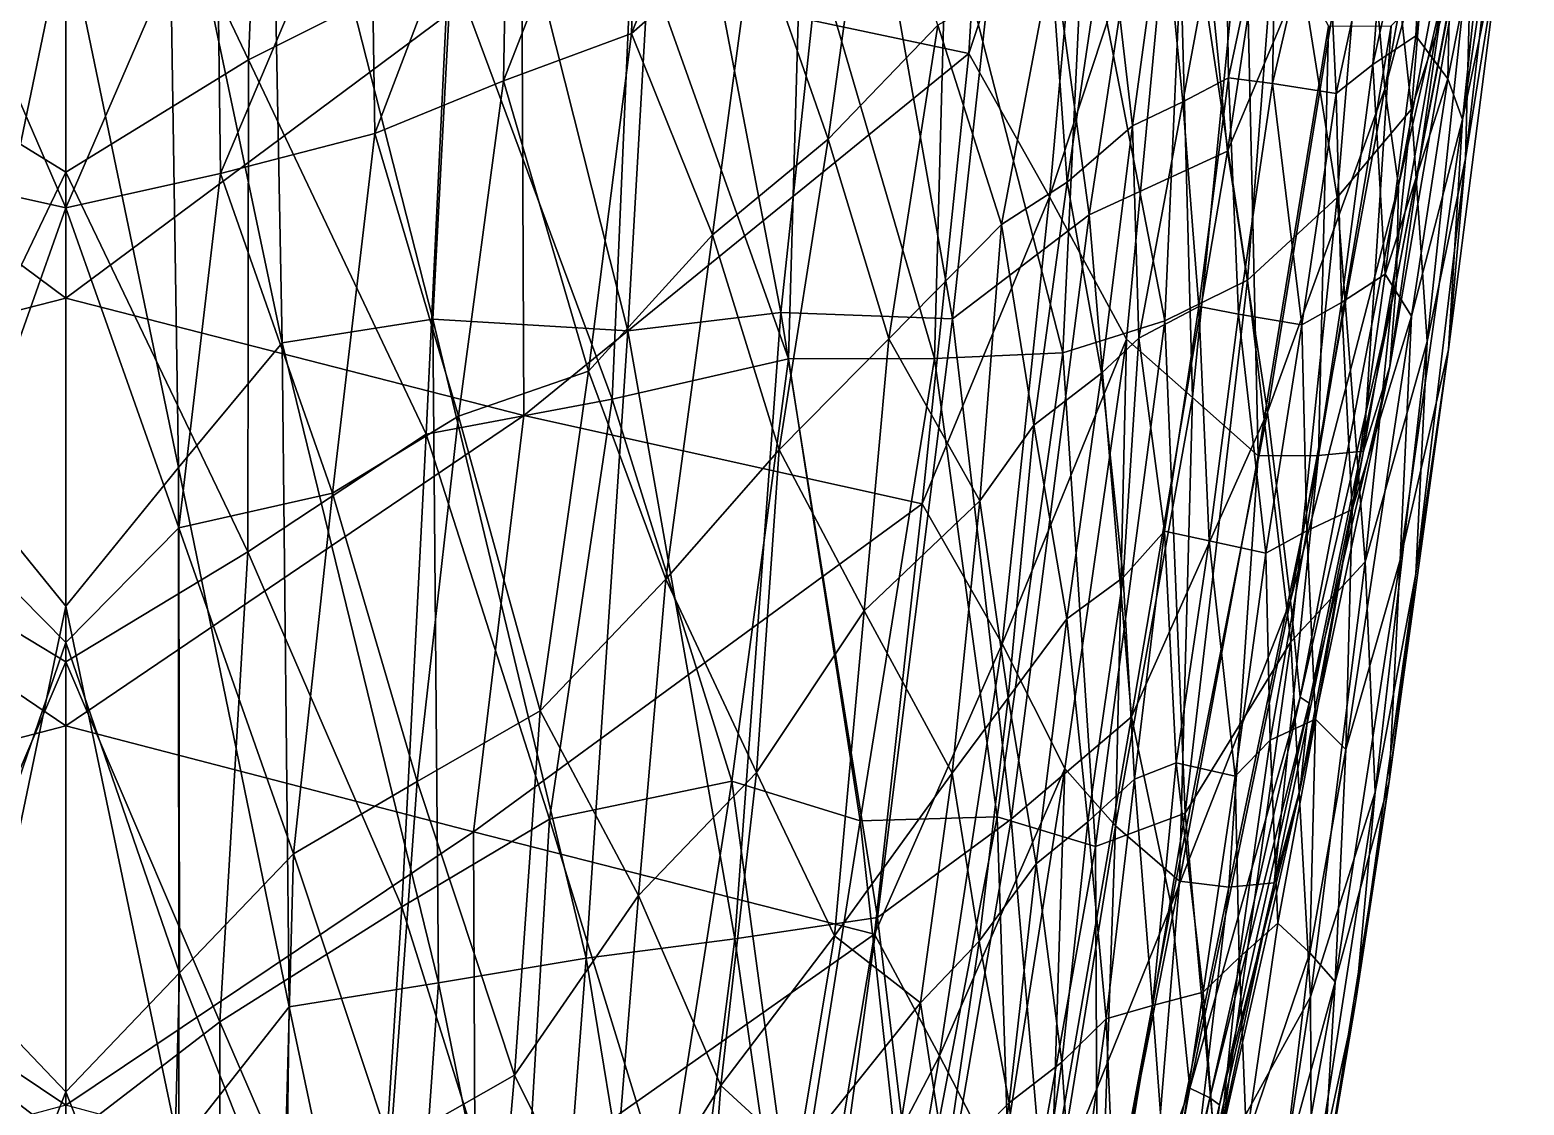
# Model space of a CAD drawing. Extents: x -4.7 to 4.7, y -9.2 to 22.6.
# Drawn here: x -0.04 to 1.621, y -6.142 to -4.946 of the extents above; entities that cross this region are included whole.
import ezdxf

# ---------------------------------------------------------------- set-up
doc = ezdxf.new("R2010")
doc.units = 0
doc.layers.add('BL_WHALE$LWO', color=1, linetype='CONTINUOUS')

msp = doc.modelspace()

# ---------------------------------------------------------------- linework, layer by layer
at = {"layer": 'BL_WHALE$LWO'}
for points in [[(0.506997, -4.86709, 0.4471), (1.03695, -4.42402, 0.444103), (1.00404, -4.97232, 0.453888)], [(1.03695, -4.42402, 0.444103), (1.14646, -4.54398, 0.540356), (1.00404, -4.97232, 0.453888)], [(1.57433, -4.42346, 1.2224), (1.44137, -4.7251, 1.36184), (1.46671, -5.01171, 1.19648)], [(1.58368, -4.57853, 1.09564), (1.57433, -4.42346, 1.2224), (1.46671, -5.01171, 1.19648)], [(-0.20313, -4.97969, -2.08094), (-0.225067, -4.44736, -2.19221), (0, -4.55351, -2.19924)], [(0.225067, -4.44736, -2.19221), (0.20313, -4.97969, -2.08094), (0, -4.55351, -2.19924)], [(0.425816, -4.86743, -2.0455), (0.20313, -4.97969, -2.08094), (0.225067, -4.44736, -2.19221)], [(1.23488, -4.51476, 1.6259), (1.29172, -5.08092, 1.46109), (1.38928, -4.43845, 1.50754)], [(1.29172, -5.08092, 1.46109), (1.44137, -4.7251, 1.36184), (1.38928, -4.43845, 1.50754)], [(1.13784, -5.15184, 1.58369), (1.23488, -4.51476, 1.6259), (1.06078, -4.58424, 1.72104)], [(1.23488, -4.51476, 1.6259), (1.13784, -5.15184, 1.58369), (1.29172, -5.08092, 1.46109)], [(1.14646, -4.54398, 0.540356), (1.0936, -5.13203, 0.521983), (1.00404, -4.97232, 0.453888)], [(1.23496, -4.70359, 0.620399), (1.0936, -5.13203, 0.521983), (1.14646, -4.54398, 0.540356)], [(0, -5.10459, -2.07483), (-0.20313, -4.97969, -2.08094), (0, -4.55351, -2.19924)], [(0.20313, -4.97969, -2.08094), (0, -5.10459, -2.07483), (0, -4.55351, -2.19924)], [(0.11386, -4.69167, 2.03711), (0.240424, -5.29422, 1.9357), (0.226436, -4.55474, 1.98366)], [(0.240424, -5.29422, 1.9357), (0.407909, -5.26774, 1.87988), (0.226436, -4.55474, 1.98366)], [(0.407909, -5.26774, 1.87988), (0.444978, -4.56827, 1.92174), (0.226436, -4.55474, 1.98366)], [(0.444978, -4.56827, 1.92174), (0.407909, -5.26774, 1.87988), (0.624986, -5.28099, 1.81553)], [(0.444978, -4.56827, 1.92174), (0.624986, -5.28099, 1.81553), (0.664964, -4.58194, 1.86382)], [(0.624986, -5.28099, 1.81553), (0.795017, -5.26027, 1.75678), (0.664964, -4.58194, 1.86382)], [(0.765151, -4.8311, 0.018958), (0.775805, -4.58451, -0.110467), (0.628875, -4.95043, 0.118193)], [(0.775805, -4.58451, -0.110467), (0.638966, -4.61315, -0.093475), (0.628875, -4.95043, 0.118193)], [(0.795017, -5.26027, 1.75678), (0.866549, -4.59171, 1.79801), (0.664964, -4.58194, 1.86382)], [(0.866549, -4.59171, 1.79801), (0.985983, -5.26733, 1.66843), (1.06078, -4.58424, 1.72104)], [(0.985983, -5.26733, 1.66843), (1.13784, -5.15184, 1.58369), (1.06078, -4.58424, 1.72104)], [(1.48167, -5.11934, 1.07292), (1.58368, -4.57853, 1.09564), (1.46671, -5.01171, 1.19648)], [(1.48167, -5.11934, 1.07292), (1.58382, -4.68037, 0.968861), (1.58368, -4.57853, 1.09564)], [(1.62145, -4.57998, 0.146984), (1.58126, -4.77691, 0.266991), (1.55301, -5.04603, 0.178971)], [(1.59745, -4.83294, -0.053249), (1.62145, -4.57998, 0.146984), (1.55301, -5.04603, 0.178971)], [(0.866549, -4.59171, 1.79801), (0.795017, -5.26027, 1.75678), (0.985983, -5.26733, 1.66843)], [(0.638966, -4.61315, -0.093475), (0.486751, -5.00294, 0.127193), (0.628875, -4.95043, 0.118193)], [(0.492491, -4.67016, -0.090041), (0.486751, -5.00294, 0.127193), (0.638966, -4.61315, -0.093475)], [(1.45427, -4.6445, -0.989764), (1.53199, -4.60219, -0.798854), (1.49611, -5.0343, -0.745152)], [(1.53199, -4.60219, -0.798854), (1.56298, -4.83094, -0.51981), (1.49611, -5.0343, -0.745152)], [(1.59745, -4.83294, -0.053249), (1.55634, -5.08937, -0.267997), (1.6101, -4.62394, -0.290722)], [(1.55634, -5.08937, -0.267997), (1.56298, -4.83094, -0.51981), (1.6101, -4.62394, -0.290722)], [(1.41348, -5.13272, -0.946002), (1.35144, -4.74278, -1.18346), (1.45427, -4.6445, -0.989764)], [(1.41348, -5.13272, -0.946002), (1.45427, -4.6445, -0.989764), (1.49611, -5.0343, -0.745152)], [(0.492491, -4.67016, -0.090041), (0.338404, -4.71207, -0.073035), (0.343562, -5.0613, 0.119727)], [(0.486751, -5.00294, 0.127193), (0.492491, -4.67016, -0.090041), (0.343562, -5.0613, 0.119727)], [(1.56365, -4.78922, 0.863816), (1.58382, -4.68037, 0.968861), (1.47939, -5.2244, 0.944174)], [(1.58382, -4.68037, 0.968861), (1.48167, -5.11934, 1.07292), (1.47939, -5.2244, 0.944174)], [(0, -4.69126, -0.117129), (-0.167685, -4.75672, -0.076293), (0, -5.14417, 0.105239)], [(-0.11386, -4.69167, 2.03711), (-0.125351, -5.43277, 1.98487), (0, -4.82962, 2.06707)], [(0.167685, -4.75672, -0.076293), (0, -4.69126, -0.117129), (0, -5.14417, 0.105239)], [(0.125351, -5.43277, 1.98487), (0.11386, -4.69167, 2.03711), (0, -4.82962, 2.06707)], [(0.11386, -4.69167, 2.03711), (0.125351, -5.43277, 1.98487), (0.240424, -5.29422, 1.9357)], [(0.338404, -4.71207, -0.073035), (0.167685, -4.75672, -0.076293), (0.171885, -5.10578, 0.109124)], [(0.338404, -4.71207, -0.073035), (0.171885, -5.10578, 0.109124), (0.343562, -5.0613, 0.119727)], [(1.0936, -5.13203, 0.521983), (1.23496, -4.70359, 0.620399), (1.1793, -5.29025, 0.603599)], [(1.23496, -4.70359, 0.620399), (1.25264, -5.35478, 0.63679), (1.1793, -5.29025, 0.603599)], [(1.23496, -4.70359, 0.620399), (1.31096, -4.76881, 0.6493), (1.25264, -5.35478, 0.63679)], [(1.51388, -4.71, 0.39212), (1.4533, -4.98473, 0.368247), (1.50105, -4.95302, 0.390149)], [(1.47172, -4.7425, 0.369991), (1.4533, -4.98473, 0.368247), (1.51388, -4.71, 0.39212)], [(1.54239, -4.72809, 0.376692), (1.51388, -4.71, 0.39212), (1.50105, -4.95302, 0.390149)], [(0.765151, -4.8311, 0.018958), (0.847476, -5.06785, 0.044755), (0.895429, -4.72296, -0.099413)], [(0.847476, -5.06785, 0.044755), (0.969523, -4.94103, -0.120931), (0.895429, -4.72296, -0.099413)], [(1.44137, -4.7251, 1.36184), (1.29172, -5.08092, 1.46109), (1.33622, -5.37141, 1.30618)], [(1.44137, -4.7251, 1.36184), (1.33622, -5.37141, 1.30618), (1.46671, -5.01171, 1.19648)], [(1.53667, -5.00053, 0.288482), (1.54239, -4.72809, 0.376692), (1.50105, -4.95302, 0.390149)], [(1.58126, -4.77691, 0.266991), (1.54239, -4.72809, 0.376692), (1.53667, -5.00053, 0.288482)], [(1.24463, -4.76246, -1.39492), (1.35144, -4.74278, -1.18346), (1.31407, -5.22453, -1.13974)], [(1.34623, -4.74834, 0.109323), (1.28921, -4.77263, -0.033637), (1.29269, -4.99967, 0.057716)], [(1.34168, -5.00593, 0.202926), (1.34623, -4.74834, 0.109323), (1.29269, -4.99967, 0.057716)], [(1.35144, -4.74278, -1.18346), (1.41348, -5.13272, -0.946002), (1.31407, -5.22453, -1.13974)], [(1.34168, -5.00593, 0.202926), (1.40001, -4.75494, 0.253361), (1.34623, -4.74834, 0.109323)], [(1.47172, -4.7425, 0.369991), (1.40001, -4.75494, 0.253361), (1.41263, -5.01704, 0.333742)], [(1.4533, -4.98473, 0.368247), (1.47172, -4.7425, 0.369991), (1.41263, -5.01704, 0.333742)], [(0, -5.24451, 0.546127), (-0.506997, -4.86709, 0.4471), (0, -4.76128, 0.504827)], [(-0.167685, -4.75672, -0.076293), (-0.171885, -5.10578, 0.109124), (0, -5.14417, 0.105239)], [(0.171885, -5.10578, 0.109124), (0.167685, -4.75672, -0.076293), (0, -5.14417, 0.105239)], [(0.506997, -4.86709, 0.4471), (0, -5.24451, 0.546127), (0, -4.76128, 0.504827)], [(1.13235, -4.80658, -1.58791), (1.24463, -4.76246, -1.39492), (1.2221, -5.2696, -1.34414)], [(1.2221, -5.2696, -1.34414), (1.24463, -4.76246, -1.39492), (1.31407, -5.22453, -1.13974)], [(1.40001, -4.75494, 0.253361), (1.34168, -5.00593, 0.202926), (1.41263, -5.01704, 0.333742)], [(1.24217, -5.02606, -0.100871), (1.28921, -4.77263, -0.033637), (1.22025, -4.80205, -0.22371)], [(1.28921, -4.77263, -0.033637), (1.24217, -5.02606, -0.100871), (1.29269, -4.99967, 0.057716)], [(1.25264, -5.35478, 0.63679), (1.31096, -4.76881, 0.6493), (1.32584, -5.41983, 0.670226)], [(1.31096, -4.76881, 0.6493), (1.40385, -4.94204, 0.674252), (1.32584, -5.41983, 0.670226)], [(1.58126, -4.77691, 0.266991), (1.53667, -5.00053, 0.288482), (1.55301, -5.04603, 0.178971)], [(1.47197, -5.32049, 0.853216), (1.56365, -4.78922, 0.863816), (1.47939, -5.2244, 0.944174)], [(1.53567, -4.88149, 0.777651), (1.56365, -4.78922, 0.863816), (1.47197, -5.32049, 0.853216)], [(0.630401, -4.82591, -1.96691), (0.81786, -4.80621, -1.85693), (0.80358, -5.31186, -1.75965)], [(0.81786, -4.80621, -1.85693), (0.965935, -5.31153, -1.65713), (0.80358, -5.31186, -1.75965)], [(0.965935, -5.31153, -1.65713), (0.81786, -4.80621, -1.85693), (0.979516, -4.80353, -1.74801)], [(0.965935, -5.31153, -1.65713), (0.979516, -4.80353, -1.74801), (1.1084, -5.30539, -1.53134)], [(0.979516, -4.80353, -1.74801), (1.13235, -4.80658, -1.58791), (1.1084, -5.30539, -1.53134)], [(1.11341, -5.11548, -0.215328), (1.15816, -4.81304, -0.306085), (1.09554, -4.87007, -0.255099)], [(1.13235, -4.80658, -1.58791), (1.2221, -5.2696, -1.34414), (1.1084, -5.30539, -1.53134)], [(1.15816, -4.81304, -0.306085), (1.11341, -5.11548, -0.215328), (1.18608, -5.05305, -0.257704)], [(1.22025, -4.80205, -0.22371), (1.15816, -4.81304, -0.306085), (1.18608, -5.05305, -0.257704)], [(1.24217, -5.02606, -0.100871), (1.22025, -4.80205, -0.22371), (1.18608, -5.05305, -0.257704)], [(-0.125351, -5.43277, 1.98487), (0, -5.58688, 1.99038), (0, -4.82962, 2.06707)], [(0, -5.58688, 1.99038), (0.125351, -5.43277, 1.98487), (0, -4.82962, 2.06707)], [(0.425816, -4.86743, -2.0455), (0.630401, -4.82591, -1.96691), (0.60733, -5.35694, -1.85277)], [(0.60733, -5.35694, -1.85277), (0.630401, -4.82591, -1.96691), (0.80358, -5.31186, -1.75965)], [(0.719122, -5.17392, 0.168617), (0.765151, -4.8311, 0.018958), (0.628875, -4.95043, 0.118193)], [(0.847476, -5.06785, 0.044755), (0.765151, -4.8311, 0.018958), (0.719122, -5.17392, 0.168617)], [(1.56298, -4.83094, -0.51981), (1.51366, -5.29254, -0.497061), (1.49611, -5.0343, -0.745152)], [(1.56298, -4.83094, -0.51981), (1.55634, -5.08937, -0.267997), (1.51366, -5.29254, -0.497061)], [(1.53733, -5.30144, -0.032796), (1.59745, -4.83294, -0.053249), (1.55301, -5.04603, 0.178971)], [(1.59745, -4.83294, -0.053249), (1.53733, -5.30144, -0.032796), (1.55634, -5.08937, -0.267997)], [(-0.506997, -4.86709, 0.4471), (0, -5.24451, 0.546127), (-0.509151, -5.37479, 0.482295)], [(0, -5.24451, 0.546127), (0.506997, -4.86709, 0.4471), (0.509151, -5.37479, 0.482295)], [(0.20313, -4.97969, -2.08094), (0.425816, -4.86743, -2.0455), (0.400666, -5.39579, -1.92259)], [(0.425816, -4.86743, -2.0455), (0.60733, -5.35694, -1.85277), (0.400666, -5.39579, -1.92259)], [(0.509151, -5.37479, 0.482295), (0.506997, -4.86709, 0.4471), (1.00404, -4.97232, 0.453888)], [(1.09554, -4.87007, -0.255099), (0.969523, -4.94103, -0.120931), (1.04054, -5.1627, -0.147451)], [(1.11341, -5.11548, -0.215328), (1.09554, -4.87007, -0.255099), (1.04054, -5.1627, -0.147451)], [(1.47365, -4.94174, 0.71356), (1.53567, -4.88149, 0.777651), (1.44296, -5.41457, 0.767235)], [(1.53567, -4.88149, 0.777651), (1.47197, -5.32049, 0.853216), (1.44296, -5.41457, 0.767235)], [(0.486751, -5.00294, 0.127193), (0.581261, -5.32567, 0.250159), (0.628875, -4.95043, 0.118193)], [(0.581261, -5.32567, 0.250159), (0.719122, -5.17392, 0.168617), (0.628875, -4.95043, 0.118193)], [(0.847476, -5.06785, 0.044755), (0.915217, -5.28956, 0.013698), (0.969523, -4.94103, -0.120931)], [(0.969523, -4.94103, -0.120931), (0.915217, -5.28956, 0.013698), (1.04054, -5.1627, -0.147451)], [(1.40385, -4.94204, 0.674252), (1.39292, -5.41929, 0.711024), (1.32584, -5.41983, 0.670226)], [(1.39292, -5.41929, 0.711024), (1.47365, -4.94174, 0.71356), (1.44296, -5.41457, 0.767235)], [(1.39292, -5.41929, 0.711024), (1.40385, -4.94204, 0.674252), (1.47365, -4.94174, 0.71356)], [(1.4533, -4.98473, 0.368247), (1.46691, -5.21781, 0.368578), (1.50105, -4.95302, 0.390149)], [(1.46691, -5.21781, 0.368578), (1.53667, -5.00053, 0.288482), (1.50105, -4.95302, 0.390149)], [(0, -5.10459, -2.07483), (-0.202482, -5.52648, -1.93825), (-0.20313, -4.97969, -2.08094)], [(0.202482, -5.52648, -1.93825), (0, -5.10459, -2.07483), (0.20313, -4.97969, -2.08094)], [(0.202482, -5.52648, -1.93825), (0.20313, -4.97969, -2.08094), (0.400666, -5.39579, -1.92259)], [(0.951976, -5.47329, 0.471253), (0.509151, -5.37479, 0.482295), (1.00404, -4.97232, 0.453888)], [(1.0936, -5.13203, 0.521983), (0.951976, -5.47329, 0.471253), (1.00404, -4.97232, 0.453888)], [(1.24217, -5.02606, -0.100871), (1.25969, -5.25376, 0.056672), (1.29269, -4.99967, 0.057716)], [(1.25969, -5.25376, 0.056672), (1.304, -5.26241, 0.182802), (1.29269, -4.99967, 0.057716)], [(1.304, -5.26241, 0.182802), (1.34168, -5.00593, 0.202926), (1.29269, -4.99967, 0.057716)], [(1.41853, -5.24921, 0.34023), (1.4533, -4.98473, 0.368247), (1.41263, -5.01704, 0.333742)], [(1.4533, -4.98473, 0.368247), (1.41853, -5.24921, 0.34023), (1.46691, -5.21781, 0.368578)], [(1.46691, -5.21781, 0.368578), (1.49621, -5.26455, 0.261846), (1.53667, -5.00053, 0.288482)], [(1.53667, -5.00053, 0.288482), (1.49621, -5.26455, 0.261846), (1.55301, -5.04603, 0.178971)], [(0.436457, -5.37588, 0.254609), (0.486751, -5.00294, 0.127193), (0.343562, -5.0613, 0.119727)], [(0.436457, -5.37588, 0.254609), (0.581261, -5.32567, 0.250159), (0.486751, -5.00294, 0.127193)], [(1.3742, -5.27425, 0.312302), (1.34168, -5.00593, 0.202926), (1.304, -5.26241, 0.182802)], [(1.33622, -5.37141, 1.30618), (1.36165, -5.58062, 1.15931), (1.46671, -5.01171, 1.19648)], [(1.34168, -5.00593, 0.202926), (1.3742, -5.27425, 0.312302), (1.41263, -5.01704, 0.333742)], [(1.36165, -5.58062, 1.15931), (1.48167, -5.11934, 1.07292), (1.46671, -5.01171, 1.19648)], [(1.3742, -5.27425, 0.312302), (1.41853, -5.24921, 0.34023), (1.41263, -5.01704, 0.333742)], [(1.19322, -5.28887, -0.116749), (1.24217, -5.02606, -0.100871), (1.18608, -5.05305, -0.257704)], [(1.24217, -5.02606, -0.100871), (1.19322, -5.28887, -0.116749), (1.25969, -5.25376, 0.056672)], [(1.44485, -5.53773, -0.707275), (1.41348, -5.13272, -0.946002), (1.49611, -5.0343, -0.745152)], [(1.51366, -5.29254, -0.497061), (1.44485, -5.53773, -0.707275), (1.49611, -5.0343, -0.745152)], [(1.48365, -5.5356, 0.168717), (1.53733, -5.30144, -0.032796), (1.55301, -5.04603, 0.178971)], [(1.49621, -5.26455, 0.261846), (1.48365, -5.5356, 0.168717), (1.55301, -5.04603, 0.178971)], [(0.171885, -5.10578, 0.109124), (0.296403, -5.46123, 0.25618), (0.343562, -5.0613, 0.119727)], [(0.296403, -5.46123, 0.25618), (0.436457, -5.37588, 0.254609), (0.343562, -5.0613, 0.119727)], [(1.11341, -5.11548, -0.215328), (1.15155, -5.32786, -0.151738), (1.18608, -5.05305, -0.257704)], [(1.15155, -5.32786, -0.151738), (1.19322, -5.28887, -0.116749), (1.18608, -5.05305, -0.257704)], [(0.847476, -5.06785, 0.044755), (0.719122, -5.17392, 0.168617), (0.793231, -5.41301, 0.180781)], [(0.915217, -5.28956, 0.013698), (0.847476, -5.06785, 0.044755), (0.793231, -5.41301, 0.180781)], [(1.29172, -5.08092, 1.46109), (1.13784, -5.15184, 1.58369), (1.18504, -5.71016, 1.40853)], [(1.33622, -5.37141, 1.30618), (1.29172, -5.08092, 1.46109), (1.18504, -5.71016, 1.40853)], [(1.55634, -5.08937, -0.267997), (1.53733, -5.30144, -0.032796), (1.50117, -5.55115, -0.246442)], [(1.51366, -5.29254, -0.497061), (1.55634, -5.08937, -0.267997), (1.50117, -5.55115, -0.246442)], [(-0.202482, -5.52648, -1.93825), (0, -5.10459, -2.07483), (0, -5.64873, -1.92435)], [(-0.171885, -5.10578, 0.109124), (-0.125816, -5.49968, 0.243666), (0, -5.14417, 0.105239)], [(0, -5.10459, -2.07483), (0.202482, -5.52648, -1.93825), (0, -5.64873, -1.92435)], [(0.125816, -5.49968, 0.243666), (0.171885, -5.10578, 0.109124), (0, -5.14417, 0.105239)], [(0.296403, -5.46123, 0.25618), (0.171885, -5.10578, 0.109124), (0.125816, -5.49968, 0.243666)], [(1.07643, -5.38585, -0.10836), (1.11341, -5.11548, -0.215328), (1.04054, -5.1627, -0.147451)], [(1.07643, -5.38585, -0.10836), (1.15155, -5.32786, -0.151738), (1.11341, -5.11548, -0.215328)], [(1.0936, -5.13203, 0.521983), (1.04114, -5.62875, 0.540103), (0.951976, -5.47329, 0.471253)], [(1.04114, -5.62875, 0.540103), (1.0936, -5.13203, 0.521983), (1.1793, -5.29025, 0.603599)], [(1.41348, -5.13272, -0.946002), (1.36223, -5.6266, -0.905994), (1.31407, -5.22453, -1.13974)], [(1.36165, -5.58062, 1.15931), (1.37249, -5.68814, 1.03327), (1.48167, -5.11934, 1.07292)], [(1.41348, -5.13272, -0.946002), (1.44485, -5.53773, -0.707275), (1.36223, -5.6266, -0.905994)], [(1.48167, -5.11934, 1.07292), (1.37249, -5.68814, 1.03327), (1.47939, -5.2244, 0.944174)], [(-0.125816, -5.49968, 0.243666), (0, -5.62717, 0.277298), (0, -5.14417, 0.105239)], [(0, -5.62717, 0.277298), (0.125816, -5.49968, 0.243666), (0, -5.14417, 0.105239)], [(0.915217, -5.28956, 0.013698), (1.01639, -5.46995, -0.088441), (1.04054, -5.1627, -0.147451)], [(0.985983, -5.26733, 1.66843), (1.05112, -5.82363, 1.51544), (1.13784, -5.15184, 1.58369)], [(1.01639, -5.46995, -0.088441), (1.07643, -5.38585, -0.10836), (1.04054, -5.1627, -0.147451)], [(1.13784, -5.15184, 1.58369), (1.05112, -5.82363, 1.51544), (1.18504, -5.71016, 1.40853)], [(0.667164, -5.55706, 0.278987), (0.719122, -5.17392, 0.168617), (0.581261, -5.32567, 0.250159)], [(0.719122, -5.17392, 0.168617), (0.667164, -5.55706, 0.278987), (0.793231, -5.41301, 0.180781)], [(1.24445, -5.81706, -1.07197), (1.2221, -5.2696, -1.34414), (1.31407, -5.22453, -1.13974)], [(1.36223, -5.6266, -0.905994), (1.24445, -5.81706, -1.07197), (1.31407, -5.22453, -1.13974)], [(1.37249, -5.68814, 1.03327), (1.38256, -5.69465, 0.933499), (1.47939, -5.2244, 0.944174)], [(1.38256, -5.69465, 0.933499), (1.47197, -5.32049, 0.853216), (1.47939, -5.2244, 0.944174)], [(1.46691, -5.21781, 0.368578), (1.41853, -5.24921, 0.34023), (1.43036, -5.47953, 0.342889)], [(1.49621, -5.26455, 0.261846), (1.46691, -5.21781, 0.368578), (1.43036, -5.47953, 0.342889)], [(-0.509151, -5.37479, 0.482295), (0, -5.24451, 0.546127), (0, -5.72011, 0.586546)], [(0, -5.24451, 0.546127), (0.509151, -5.37479, 0.482295), (0, -5.72011, 0.586546)], [(1.3742, -5.27425, 0.312302), (1.37987, -5.50302, 0.320648), (1.41853, -5.24921, 0.34023)], [(1.41853, -5.24921, 0.34023), (1.37987, -5.50302, 0.320648), (1.43036, -5.47953, 0.342889)], [(0.795017, -5.26027, 1.75678), (0.624986, -5.28099, 1.81553), (0.743751, -5.9569, 1.6839)], [(0.795017, -5.26027, 1.75678), (0.743751, -5.9569, 1.6839), (0.902359, -5.93327, 1.60534)], [(0.985983, -5.26733, 1.66843), (0.795017, -5.26027, 1.75678), (0.902359, -5.93327, 1.60534)], [(1.25969, -5.25376, 0.056672), (1.19322, -5.28887, -0.116749), (1.22161, -5.50374, 0.058677)], [(1.27137, -5.51444, 0.180639), (1.25969, -5.25376, 0.056672), (1.22161, -5.50374, 0.058677)], [(1.304, -5.26241, 0.182802), (1.25969, -5.25376, 0.056672), (1.27137, -5.51444, 0.180639)], [(1.304, -5.26241, 0.182802), (1.27137, -5.51444, 0.180639), (1.33409, -5.52799, 0.292919)], [(1.3742, -5.27425, 0.312302), (1.304, -5.26241, 0.182802), (1.33409, -5.52799, 0.292919)], [(1.4233, -5.74632, 0.252186), (1.49621, -5.26455, 0.261846), (1.43036, -5.47953, 0.342889)], [(1.49621, -5.26455, 0.261846), (1.4233, -5.74632, 0.252186), (1.48365, -5.5356, 0.168717)], [(0.240424, -5.29422, 1.9357), (0.414419, -6.00562, 1.81312), (0.407909, -5.26774, 1.87988)], [(0.407909, -5.26774, 1.87988), (0.414419, -6.00562, 1.81312), (0.578631, -5.97834, 1.75036)], [(0.624986, -5.28099, 1.81553), (0.407909, -5.26774, 1.87988), (0.578631, -5.97834, 1.75036)], [(0.743751, -5.9569, 1.6839), (0.624986, -5.28099, 1.81553), (0.578631, -5.97834, 1.75036)], [(1.05112, -5.82363, 1.51544), (0.985983, -5.26733, 1.66843), (0.902359, -5.93327, 1.60534)], [(1.2221, -5.2696, -1.34414), (1.14475, -5.85423, -1.26921), (1.1084, -5.30539, -1.53134)], [(1.2221, -5.2696, -1.34414), (1.24445, -5.81706, -1.07197), (1.14475, -5.85423, -1.26921)], [(1.37987, -5.50302, 0.320648), (1.3742, -5.27425, 0.312302), (1.33409, -5.52799, 0.292919)], [(0.240424, -5.29422, 1.9357), (0.125351, -5.43277, 1.98487), (0.24836, -6.0323, 1.87126)], [(0.414419, -6.00562, 1.81312), (0.240424, -5.29422, 1.9357), (0.24836, -6.0323, 1.87126)], [(0.887774, -5.59198, 0.061779), (0.915217, -5.28956, 0.013698), (0.793231, -5.41301, 0.180781)], [(0.915217, -5.28956, 0.013698), (0.887774, -5.59198, 0.061779), (1.01639, -5.46995, -0.088441)], [(1.11074, -5.7674, 0.621569), (1.04114, -5.62875, 0.540103), (1.1793, -5.29025, 0.603599)], [(1.16707, -5.83103, 0.651995), (1.11074, -5.7674, 0.621569), (1.1793, -5.29025, 0.603599)], [(1.15155, -5.32786, -0.151738), (1.17547, -5.55522, -0.004887), (1.19322, -5.28887, -0.116749)], [(1.25264, -5.35478, 0.63679), (1.16707, -5.83103, 0.651995), (1.1793, -5.29025, 0.603599)], [(1.19322, -5.28887, -0.116749), (1.17547, -5.55522, -0.004887), (1.22161, -5.50374, 0.058677)], [(1.44485, -5.53773, -0.707275), (1.51366, -5.29254, -0.497061), (1.45567, -5.79375, -0.458618)], [(1.45567, -5.79375, -0.458618), (1.51366, -5.29254, -0.497061), (1.50117, -5.55115, -0.246442)], [(0.740658, -5.78144, -1.65905), (0.60733, -5.35694, -1.85277), (0.80358, -5.31186, -1.75965)], [(0.883044, -5.82548, -1.56717), (0.740658, -5.78144, -1.65905), (0.80358, -5.31186, -1.75965)], [(0.965935, -5.31153, -1.65713), (0.883044, -5.82548, -1.56717), (0.80358, -5.31186, -1.75965)], [(1.03555, -5.82114, -1.44885), (0.883044, -5.82548, -1.56717), (0.965935, -5.31153, -1.65713)], [(1.03555, -5.82114, -1.44885), (0.965935, -5.31153, -1.65713), (1.1084, -5.30539, -1.53134)], [(1.14475, -5.85423, -1.26921), (1.03555, -5.82114, -1.44885), (1.1084, -5.30539, -1.53134)], [(1.53733, -5.30144, -0.032796), (1.47144, -5.78195, -0.04082), (1.50117, -5.55115, -0.246442)], [(1.48365, -5.5356, 0.168717), (1.47144, -5.78195, -0.04082), (1.53733, -5.30144, -0.032796)], [(0.581261, -5.32567, 0.250159), (0.436457, -5.37588, 0.254609), (0.52725, -5.7033, 0.347122)], [(0.667164, -5.55706, 0.278987), (0.581261, -5.32567, 0.250159), (0.52725, -5.7033, 0.347122)], [(1.15155, -5.32786, -0.151738), (1.07643, -5.38585, -0.10836), (1.11312, -5.6012, -0.049633)], [(1.17547, -5.55522, -0.004887), (1.15155, -5.32786, -0.151738), (1.11312, -5.6012, -0.049633)], [(1.47197, -5.32049, 0.853216), (1.37247, -5.79004, 0.841879), (1.44296, -5.41457, 0.767235)], [(1.47197, -5.32049, 0.853216), (1.38256, -5.69465, 0.933499), (1.37247, -5.79004, 0.841879)], [(0.60733, -5.35694, -1.85277), (0.537934, -5.82386, -1.74155), (0.400666, -5.39579, -1.92259)], [(0.60733, -5.35694, -1.85277), (0.740658, -5.78144, -1.65905), (0.537934, -5.82386, -1.74155)], [(1.25264, -5.35478, 0.63679), (1.23812, -5.89274, 0.689399), (1.16707, -5.83103, 0.651995)], [(1.23812, -5.89274, 0.689399), (1.25264, -5.35478, 0.63679), (1.32584, -5.41983, 0.670226)], [(-0.453263, -5.83793, 0.513463), (-0.509151, -5.37479, 0.482295), (0, -5.72011, 0.586546)], [(0.509151, -5.37479, 0.482295), (0.453263, -5.83793, 0.513463), (0, -5.72011, 0.586546)], [(0.390594, -5.7819, 0.359273), (0.436457, -5.37588, 0.254609), (0.296403, -5.46123, 0.25618)], [(0.436457, -5.37588, 0.254609), (0.390594, -5.7819, 0.359273), (0.52725, -5.7033, 0.347122)], [(0.509151, -5.37479, 0.482295), (0.951976, -5.47329, 0.471253), (0.453263, -5.83793, 0.513463)], [(1.2291, -5.91922, 1.27535), (1.33622, -5.37141, 1.30618), (1.18504, -5.71016, 1.40853)], [(1.36165, -5.58062, 1.15931), (1.33622, -5.37141, 1.30618), (1.2291, -5.91922, 1.27535)], [(0.373573, -5.92108, -1.76491), (0.202482, -5.52648, -1.93825), (0.400666, -5.39579, -1.92259)], [(0.537934, -5.82386, -1.74155), (0.373573, -5.92108, -1.76491), (0.400666, -5.39579, -1.92259)], [(1.07643, -5.38585, -0.10836), (1.01639, -5.46995, -0.088441), (1.04788, -5.68881, -0.053736)], [(1.07643, -5.38585, -0.10836), (1.04788, -5.68881, -0.053736), (1.11312, -5.6012, -0.049633)], [(0.667164, -5.55706, 0.278987), (0.767917, -5.77202, 0.258955), (0.793231, -5.41301, 0.180781)], [(0.767917, -5.77202, 0.258955), (0.887774, -5.59198, 0.061779), (0.793231, -5.41301, 0.180781)], [(1.37247, -5.79004, 0.841879), (1.34336, -5.8944, 0.780862), (1.44296, -5.41457, 0.767235)], [(1.34336, -5.8944, 0.780862), (1.39292, -5.41929, 0.711024), (1.44296, -5.41457, 0.767235)], [(1.29325, -5.89927, 0.724242), (1.23812, -5.89274, 0.689399), (1.32584, -5.41983, 0.670226)], [(1.39292, -5.41929, 0.711024), (1.29325, -5.89927, 0.724242), (1.32584, -5.41983, 0.670226)], [(1.34336, -5.8944, 0.780862), (1.29325, -5.89927, 0.724242), (1.39292, -5.41929, 0.711024)], [(0, -5.58688, 1.99038), (-0.125351, -5.43277, 1.98487), (-0.125793, -6.18827, 1.89437)], [(0.125351, -5.43277, 1.98487), (0, -5.58688, 1.99038), (0.125793, -6.18827, 1.89437)], [(0.125351, -5.43277, 1.98487), (0.125793, -6.18827, 1.89437), (0.24836, -6.0323, 1.87126)], [(0.296403, -5.46123, 0.25618), (0.125816, -5.49968, 0.243666), (0.252989, -5.86247, 0.35686)], [(0.390594, -5.7819, 0.359273), (0.296403, -5.46123, 0.25618), (0.252989, -5.86247, 0.35686)], [(0.453263, -5.83793, 0.513463), (0.951976, -5.47329, 0.471253), (0.899054, -5.9518, 0.49734)], [(1.01639, -5.46995, -0.088441), (0.887774, -5.59198, 0.061779), (0.985548, -5.77275, -0.039319)], [(0.951976, -5.47329, 0.471253), (1.04114, -5.62875, 0.540103), (0.899054, -5.9518, 0.49734)], [(1.04788, -5.68881, -0.053736), (1.01639, -5.46995, -0.088441), (0.985548, -5.77275, -0.039319)], [(1.37987, -5.50302, 0.320648), (1.38949, -5.71262, 0.339484), (1.43036, -5.47953, 0.342889)], [(1.38949, -5.71262, 0.339484), (1.4233, -5.74632, 0.252186), (1.43036, -5.47953, 0.342889)], [(-0.125816, -5.49968, 0.243666), (-0.126506, -5.99458, 0.376134), (0, -5.62717, 0.277298)], [(0.126506, -5.99458, 0.376134), (0.125816, -5.49968, 0.243666), (0, -5.62717, 0.277298)], [(0.125816, -5.49968, 0.243666), (0.126506, -5.99458, 0.376134), (0.252989, -5.86247, 0.35686)], [(1.17547, -5.55522, -0.004887), (1.18836, -5.7794, 0.086164), (1.22161, -5.50374, 0.058677)], [(1.18836, -5.7794, 0.086164), (1.23451, -5.76102, 0.184672), (1.22161, -5.50374, 0.058677)], [(1.23451, -5.76102, 0.184672), (1.27137, -5.51444, 0.180639), (1.22161, -5.50374, 0.058677)], [(1.30025, -5.77613, 0.292823), (1.27137, -5.51444, 0.180639), (1.23451, -5.76102, 0.184672)], [(1.27137, -5.51444, 0.180639), (1.30025, -5.77613, 0.292823), (1.33409, -5.52799, 0.292919)], [(1.33899, -5.7358, 0.31863), (1.37987, -5.50302, 0.320648), (1.33409, -5.52799, 0.292919)], [(1.33899, -5.7358, 0.31863), (1.38949, -5.71262, 0.339484), (1.37987, -5.50302, 0.320648)], [(-0.171366, -6.04906, -1.76899), (-0.202482, -5.52648, -1.93825), (0, -5.64873, -1.92435)], [(0.202482, -5.52648, -1.93825), (0.171366, -6.04906, -1.76899), (0, -5.64873, -1.92435)], [(0.373573, -5.92108, -1.76491), (0.171366, -6.04906, -1.76899), (0.202482, -5.52648, -1.93825)], [(1.30025, -5.77613, 0.292823), (1.33899, -5.7358, 0.31863), (1.33409, -5.52799, 0.292919)], [(1.36223, -5.6266, -0.905994), (1.44485, -5.53773, -0.707275), (1.38403, -6.02112, -0.661398)], [(1.44485, -5.53773, -0.707275), (1.45567, -5.79375, -0.458618), (1.38403, -6.02112, -0.661398)], [(1.47144, -5.78195, -0.04082), (1.48365, -5.5356, 0.168717), (1.4113, -6.00471, 0.162098)], [(1.48365, -5.5356, 0.168717), (1.4233, -5.74632, 0.252186), (1.4113, -6.00471, 0.162098)], [(0.6369, -5.90854, 0.356039), (0.667164, -5.55706, 0.278987), (0.52725, -5.7033, 0.347122)], [(0.767917, -5.77202, 0.258955), (0.667164, -5.55706, 0.278987), (0.6369, -5.90854, 0.356039)], [(1.13644, -5.8269, 0.029979), (1.17547, -5.55522, -0.004887), (1.11312, -5.6012, -0.049633)], [(1.13644, -5.8269, 0.029979), (1.18836, -5.7794, 0.086164), (1.17547, -5.55522, -0.004887)], [(1.47144, -5.78195, -0.04082), (1.43449, -6.02539, -0.233494), (1.50117, -5.55115, -0.246442)], [(1.43449, -6.02539, -0.233494), (1.45567, -5.79375, -0.458618), (1.50117, -5.55115, -0.246442)], [(1.36165, -5.58062, 1.15931), (1.2291, -5.91922, 1.27535), (1.24969, -6.1227, 1.12848)], [(1.37249, -5.68814, 1.03327), (1.36165, -5.58062, 1.15931), (1.24969, -6.1227, 1.12848)], [(0, -5.58688, 1.99038), (-0.125793, -6.18827, 1.89437), (0, -6.34216, 1.89459)], [(0.125793, -6.18827, 1.89437), (0, -5.58688, 1.99038), (0, -6.34216, 1.89459)], [(0.767917, -5.77202, 0.258955), (0.854777, -5.9535, 0.131352), (0.887774, -5.59198, 0.061779)], [(0.887774, -5.59198, 0.061779), (0.854777, -5.9535, 0.131352), (0.985548, -5.77275, -0.039319)], [(1.04788, -5.68881, -0.053736), (1.07888, -5.87347, 0.002133), (1.11312, -5.6012, -0.049633)], [(1.07888, -5.87347, 0.002133), (1.13644, -5.8269, 0.029979), (1.11312, -5.6012, -0.049633)], [(0, -5.62717, 0.277298), (-0.126506, -5.99458, 0.376134), (0, -6.12675, 0.397197)], [(0.126506, -5.99458, 0.376134), (0, -5.62717, 0.277298), (0, -6.12675, 0.397197)], [(1.04114, -5.62875, 0.540103), (0.971529, -6.087, 0.56729), (0.899054, -5.9518, 0.49734)], [(1.11074, -5.7674, 0.621569), (0.971529, -6.087, 0.56729), (1.04114, -5.62875, 0.540103)], [(1.36223, -5.6266, -0.905994), (1.27974, -6.21073, -0.827371), (1.24445, -5.81706, -1.07197)], [(1.27974, -6.21073, -0.827371), (1.36223, -5.6266, -0.905994), (1.38403, -6.02112, -0.661398)], [(0, -6.18064, -1.74052), (-0.171366, -6.04906, -1.76899), (0, -5.64873, -1.92435)], [(0.171366, -6.04906, -1.76899), (0, -6.18064, -1.74052), (0, -5.64873, -1.92435)], [(1.0154, -5.95925, -0.004159), (1.04788, -5.68881, -0.053736), (0.985548, -5.77275, -0.039319)], [(1.07888, -5.87347, 0.002133), (1.04788, -5.68881, -0.053736), (1.0154, -5.95925, -0.004159)], [(1.27201, -6.13348, 1.031), (1.37249, -5.68814, 1.03327), (1.24969, -6.1227, 1.12848)], [(1.37249, -5.68814, 1.03327), (1.27201, -6.13348, 1.031), (1.38256, -5.69465, 0.933499)], [(1.38256, -5.69465, 0.933499), (1.27201, -6.13348, 1.031), (1.28262, -6.14151, 0.930879)], [(1.37247, -5.79004, 0.841879), (1.38256, -5.69465, 0.933499), (1.28262, -6.14151, 0.930879)], [(0.390594, -5.7819, 0.359273), (0.498873, -6.10843, 0.430258), (0.52725, -5.7033, 0.347122)], [(0.498873, -6.10843, 0.430258), (0.6369, -5.90854, 0.356039), (0.52725, -5.7033, 0.347122)], [(1.05112, -5.82363, 1.51544), (1.08888, -6.26561, 1.35125), (1.18504, -5.71016, 1.40853)], [(1.08888, -6.26561, 1.35125), (1.2291, -5.91922, 1.27535), (1.18504, -5.71016, 1.40853)], [(1.38949, -5.71262, 0.339484), (1.33899, -5.7358, 0.31863), (1.34747, -5.93924, 0.341826)], [(1.38306, -5.9725, 0.253175), (1.38949, -5.71262, 0.339484), (1.34747, -5.93924, 0.341826)], [(1.4233, -5.74632, 0.252186), (1.38949, -5.71262, 0.339484), (1.38306, -5.9725, 0.253175)], [(0, -6.14186, 0.620272), (-0.453263, -5.83793, 0.513463), (0, -5.72011, 0.586546)], [(0.453263, -5.83793, 0.513463), (0, -6.14186, 0.620272), (0, -5.72011, 0.586546)], [(1.33899, -5.7358, 0.31863), (1.30025, -5.77613, 0.292823), (1.30477, -5.9775, 0.320724)], [(1.33899, -5.7358, 0.31863), (1.30477, -5.9775, 0.320724), (1.34747, -5.93924, 0.341826)], [(1.4233, -5.74632, 0.252186), (1.38306, -5.9725, 0.253175), (1.4113, -6.00471, 0.162098)], [(1.20812, -6.03078, 0.208604), (1.23451, -5.76102, 0.184672), (1.18836, -5.7794, 0.086164)], [(1.23451, -5.76102, 0.184672), (1.20812, -6.03078, 0.208604), (1.26475, -6.01618, 0.296505)], [(1.30025, -5.77613, 0.292823), (1.23451, -5.76102, 0.184672), (1.26475, -6.01618, 0.296505)], [(0.537934, -5.82386, -1.74155), (0.740658, -5.78144, -1.65905), (0.667476, -6.24535, -1.53978)], [(0.767917, -5.77202, 0.258955), (0.6369, -5.90854, 0.356039), (0.728289, -6.12006, 0.326007)], [(0.740658, -5.78144, -1.65905), (0.809448, -6.29064, -1.45125), (0.667476, -6.24535, -1.53978)], [(0.854777, -5.9535, 0.131352), (0.767917, -5.77202, 0.258955), (0.728289, -6.12006, 0.326007)], [(0.883044, -5.82548, -1.56717), (0.809448, -6.29064, -1.45125), (0.740658, -5.78144, -1.65905)], [(0.854777, -5.9535, 0.131352), (0.950251, -6.02815, 0.017859), (0.985548, -5.77275, -0.039319)], [(0.950251, -6.02815, 0.017859), (1.0154, -5.95925, -0.004159), (0.985548, -5.77275, -0.039319)], [(0.971529, -6.087, 0.56729), (1.11074, -5.7674, 0.621569), (1.03974, -6.21822, 0.654214)], [(1.11074, -5.7674, 0.621569), (1.09456, -6.27983, 0.688038), (1.03974, -6.21822, 0.654214)], [(1.11074, -5.7674, 0.621569), (1.16707, -5.83103, 0.651995), (1.09456, -6.27983, 0.688038)], [(1.18836, -5.7794, 0.086164), (1.13644, -5.8269, 0.029979), (1.15676, -6.04574, 0.115821)], [(1.20812, -6.03078, 0.208604), (1.18836, -5.7794, 0.086164), (1.15676, -6.04574, 0.115821)], [(1.30477, -5.9775, 0.320724), (1.30025, -5.77613, 0.292823), (1.26475, -6.01618, 0.296505)], [(0.360973, -6.18712, 0.439792), (0.390594, -5.7819, 0.359273), (0.252989, -5.86247, 0.35686)], [(0.390594, -5.7819, 0.359273), (0.360973, -6.18712, 0.439792), (0.498873, -6.10843, 0.430258)], [(1.26864, -6.2466, 0.866798), (1.37247, -5.79004, 0.841879), (1.28262, -6.14151, 0.930879)], [(1.34336, -5.8944, 0.780862), (1.37247, -5.79004, 0.841879), (1.26864, -6.2466, 0.866798)], [(1.45567, -5.79375, -0.458618), (1.38511, -6.25225, -0.436939), (1.38403, -6.02112, -0.661398)], [(1.38511, -6.25225, -0.436939), (1.45567, -5.79375, -0.458618), (1.43449, -6.02539, -0.233494)], [(1.39682, -6.24441, -0.022279), (1.47144, -5.78195, -0.04082), (1.4113, -6.00471, 0.162098)], [(1.39682, -6.24441, -0.022279), (1.43449, -6.02539, -0.233494), (1.47144, -5.78195, -0.04082)], [(0.373573, -5.92108, -1.76491), (0.537934, -5.82386, -1.74155), (0.506626, -6.34509, -1.57029)], [(0.506626, -6.34509, -1.57029), (0.537934, -5.82386, -1.74155), (0.667476, -6.24535, -1.53978)], [(0.809448, -6.29064, -1.45125), (0.883044, -5.82548, -1.56717), (0.938309, -6.32887, -1.34355)], [(0.883044, -5.82548, -1.56717), (1.03555, -5.82114, -1.44885), (0.938309, -6.32887, -1.34355)], [(0.956336, -6.37984, 1.46028), (1.05112, -5.82363, 1.51544), (0.902359, -5.93327, 1.60534)], [(1.03555, -5.82114, -1.44885), (1.05336, -6.36558, -1.17111), (0.938309, -6.32887, -1.34355)], [(0.956336, -6.37984, 1.46028), (1.08888, -6.26561, 1.35125), (1.05112, -5.82363, 1.51544)], [(1.03555, -5.82114, -1.44885), (1.14475, -5.85423, -1.26921), (1.05336, -6.36558, -1.17111)], [(1.13644, -5.8269, 0.029979), (1.07888, -5.87347, 0.002133), (1.10737, -6.09392, 0.075918)], [(1.09456, -6.27983, 0.688038), (1.16707, -5.83103, 0.651995), (1.14919, -6.34135, 0.722218)], [(1.13644, -5.8269, 0.029979), (1.10737, -6.09392, 0.075918), (1.15676, -6.04574, 0.115821)], [(1.14475, -5.85423, -1.26921), (1.24445, -5.81706, -1.07197), (1.14756, -6.39347, -0.981788)], [(1.24445, -5.81706, -1.07197), (1.27974, -6.21073, -0.827371), (1.14756, -6.39347, -0.981788)], [(1.16707, -5.83103, 0.651995), (1.23812, -5.89274, 0.689399), (1.14919, -6.34135, 0.722218)], [(-0.453263, -5.83793, 0.513463), (0, -6.14186, 0.620272), (-0.455301, -6.26424, 0.550734)], [(0, -6.14186, 0.620272), (0.453263, -5.83793, 0.513463), (0.455301, -6.26424, 0.550734)], [(0.455301, -6.26424, 0.550734), (0.453263, -5.83793, 0.513463), (0.899054, -5.9518, 0.49734)], [(0.126506, -5.99458, 0.376134), (0.241615, -6.28707, 0.447699), (0.252989, -5.86247, 0.35686)], [(0.241615, -6.28707, 0.447699), (0.360973, -6.18712, 0.439792), (0.252989, -5.86247, 0.35686)], [(1.05336, -6.36558, -1.17111), (1.14475, -5.85423, -1.26921), (1.14756, -6.39347, -0.981788)], [(1.07888, -5.87347, 0.002133), (1.0154, -5.95925, -0.004159), (1.04876, -6.13898, 0.048942)], [(1.10737, -6.09392, 0.075918), (1.07888, -5.87347, 0.002133), (1.04876, -6.13898, 0.048942)], [(1.23812, -5.89274, 0.689399), (1.20102, -6.34726, 0.75906), (1.14919, -6.34135, 0.722218)], [(1.29325, -5.89927, 0.724242), (1.20102, -6.34726, 0.75906), (1.23812, -5.89274, 0.689399)], [(1.34336, -5.8944, 0.780862), (1.26864, -6.2466, 0.866798), (1.23956, -6.34943, 0.807436)], [(1.29325, -5.89927, 0.724242), (1.34336, -5.8944, 0.780862), (1.23956, -6.34943, 0.807436)], [(0.6369, -5.90854, 0.356039), (0.498873, -6.10843, 0.430258), (0.603476, -6.31908, 0.416381)], [(0.6369, -5.90854, 0.356039), (0.603476, -6.31908, 0.416381), (0.728289, -6.12006, 0.326007)], [(1.20102, -6.34726, 0.75906), (1.29325, -5.89927, 0.724242), (1.23956, -6.34943, 0.807436)], [(0.171366, -6.04906, -1.76899), (0.373573, -5.92108, -1.76491), (0.340165, -6.43916, -1.58524)], [(0.373573, -5.92108, -1.76491), (0.506626, -6.34509, -1.57029), (0.340165, -6.43916, -1.58524)], [(1.12511, -6.47288, 1.21204), (1.2291, -5.91922, 1.27535), (1.08888, -6.26561, 1.35125)], [(1.2291, -5.91922, 1.27535), (1.12511, -6.47288, 1.21204), (1.24969, -6.1227, 1.12848)], [(0.743751, -5.9569, 1.6839), (0.823683, -6.51068, 1.53216), (0.902359, -5.93327, 1.60534)], [(0.823683, -6.51068, 1.53216), (0.956336, -6.37984, 1.46028), (0.902359, -5.93327, 1.60534)], [(1.30477, -5.9775, 0.320724), (1.31289, -6.17972, 0.338764), (1.34747, -5.93924, 0.341826)], [(1.31289, -6.17972, 0.338764), (1.38306, -5.9725, 0.253175), (1.34747, -5.93924, 0.341826)], [(0.831361, -6.35556, 0.518202), (0.455301, -6.26424, 0.550734), (0.899054, -5.9518, 0.49734)], [(0.669743, -6.53552, 1.61757), (0.743751, -5.9569, 1.6839), (0.578631, -5.97834, 1.75036)], [(0.823683, -6.51068, 1.53216), (0.743751, -5.9569, 1.6839), (0.669743, -6.53552, 1.61757)], [(0.813972, -6.19845, 0.185734), (0.854777, -5.9535, 0.131352), (0.728289, -6.12006, 0.326007)], [(0.813972, -6.19845, 0.185734), (0.950251, -6.02815, 0.017859), (0.854777, -5.9535, 0.131352)], [(0.971529, -6.087, 0.56729), (0.831361, -6.35556, 0.518202), (0.899054, -5.9518, 0.49734)], [(0.978613, -6.21084, 0.047609), (1.0154, -5.95925, -0.004159), (0.950251, -6.02815, 0.017859)], [(1.0154, -5.95925, -0.004159), (0.978613, -6.21084, 0.047609), (1.04876, -6.13898, 0.048942)], [(0.414419, -6.00562, 1.81312), (0.532221, -6.58625, 1.68077), (0.578631, -5.97834, 1.75036)], [(0.532221, -6.58625, 1.68077), (0.669743, -6.53552, 1.61757), (0.578631, -5.97834, 1.75036)], [(1.27945, -6.2173, 0.324911), (1.30477, -5.9775, 0.320724), (1.26475, -6.01618, 0.296505)], [(1.30477, -5.9775, 0.320724), (1.27945, -6.2173, 0.324911), (1.31289, -6.17972, 0.338764)], [(1.31289, -6.17972, 0.338764), (1.35457, -6.21227, 0.25929), (1.38306, -5.9725, 0.253175)], [(1.38306, -5.9725, 0.253175), (1.35457, -6.21227, 0.25929), (1.4113, -6.00471, 0.162098)], [(-0.126506, -5.99458, 0.376134), (-0.115197, -6.4209, 0.458498), (0, -6.12675, 0.397197)], [(0.115197, -6.4209, 0.458498), (0.126506, -5.99458, 0.376134), (0, -6.12675, 0.397197)], [(0.115197, -6.4209, 0.458498), (0.241615, -6.28707, 0.447699), (0.126506, -5.99458, 0.376134)], [(0.371482, -6.61443, 1.75018), (0.414419, -6.00562, 1.81312), (0.24836, -6.0323, 1.87126)], [(0.371482, -6.61443, 1.75018), (0.532221, -6.58625, 1.68077), (0.414419, -6.00562, 1.81312)], [(1.35457, -6.21227, 0.25929), (1.32991, -6.45958, 0.16714), (1.4113, -6.00471, 0.162098)], [(1.32991, -6.45958, 0.16714), (1.39682, -6.24441, -0.022279), (1.4113, -6.00471, 0.162098)], [(0.950251, -6.02815, 0.017859), (0.813972, -6.19845, 0.185734), (0.909071, -6.28052, 0.065667)], [(0.978613, -6.21084, 0.047609), (0.950251, -6.02815, 0.017859), (0.909071, -6.28052, 0.065667)], [(1.1666, -6.28268, 0.231193), (1.20812, -6.03078, 0.208604), (1.15676, -6.04574, 0.115821)], [(1.20812, -6.03078, 0.208604), (1.1666, -6.28268, 0.231193), (1.22605, -6.27035, 0.313294)], [(1.20812, -6.03078, 0.208604), (1.22605, -6.27035, 0.313294), (1.26475, -6.01618, 0.296505)], [(1.22605, -6.27035, 0.313294), (1.27945, -6.2173, 0.324911), (1.26475, -6.01618, 0.296505)], [(1.30675, -6.52433, -0.587452), (1.27974, -6.21073, -0.827371), (1.38403, -6.02112, -0.661398)], [(1.38511, -6.25225, -0.436939), (1.30675, -6.52433, -0.587452), (1.38403, -6.02112, -0.661398)], [(1.43449, -6.02539, -0.233494), (1.39682, -6.24441, -0.022279), (1.35746, -6.47773, -0.207999)], [(1.38511, -6.25225, -0.436939), (1.43449, -6.02539, -0.233494), (1.35746, -6.47773, -0.207999)], [(0.125793, -6.18827, 1.89437), (0.239899, -6.6578, 1.8), (0.24836, -6.0323, 1.87126)], [(0.239899, -6.6578, 1.8), (0.371482, -6.61443, 1.75018), (0.24836, -6.0323, 1.87126)], [(1.10737, -6.09392, 0.075918), (1.1214, -6.30475, 0.149517), (1.15676, -6.04574, 0.115821)], [(1.1214, -6.30475, 0.149517), (1.1666, -6.28268, 0.231193), (1.15676, -6.04574, 0.115821)], [(-0.171259, -6.57556, -1.56965), (-0.171366, -6.04906, -1.76899), (0, -6.18064, -1.74052)], [(0.171366, -6.04906, -1.76899), (0.171259, -6.57556, -1.56965), (0, -6.18064, -1.74052)], [(0.171259, -6.57556, -1.56965), (0.171366, -6.04906, -1.76899), (0.340165, -6.43916, -1.58524)], [(0.971529, -6.087, 0.56729), (0.90339, -6.48878, 0.587691), (0.831361, -6.35556, 0.518202)], [(0.90339, -6.48878, 0.587691), (0.971529, -6.087, 0.56729), (1.03974, -6.21822, 0.654214)], [(1.06992, -6.35216, 0.112541), (1.10737, -6.09392, 0.075918), (1.04876, -6.13898, 0.048942)], [(1.10737, -6.09392, 0.075918), (1.06992, -6.35216, 0.112541), (1.1214, -6.30475, 0.149517)], [(0.498873, -6.10843, 0.430258), (0.360973, -6.18712, 0.439792), (0.462725, -6.51946, 0.474412)], [(0.603476, -6.31908, 0.416381), (0.498873, -6.10843, 0.430258), (0.462725, -6.51946, 0.474412)], [(-0.115197, -6.4209, 0.458498), (0, -6.50672, 0.473332), (0, -6.12675, 0.397197)], [(0, -6.50672, 0.473332), (0.115197, -6.4209, 0.458498), (0, -6.12675, 0.397197)], [(0.603476, -6.31908, 0.416381), (0.70567, -6.4227, 0.353679), (0.728289, -6.12006, 0.326007)], [(0.70567, -6.4227, 0.353679), (0.813972, -6.19845, 0.185734), (0.728289, -6.12006, 0.326007)], [(1.12511, -6.47288, 1.21204), (1.16208, -6.59993, 1.05042), (1.24969, -6.1227, 1.12848)], [(1.16208, -6.59993, 1.05042), (1.27201, -6.13348, 1.031), (1.24969, -6.1227, 1.12848)], [(0.978613, -6.21084, 0.047609), (1.00838, -6.38676, 0.084759), (1.04876, -6.13898, 0.048942)], [(1.00838, -6.38676, 0.084759), (1.06992, -6.35216, 0.112541), (1.04876, -6.13898, 0.048942)], [(1.16208, -6.59993, 1.05042), (1.17692, -6.60892, 0.950799), (1.27201, -6.13348, 1.031)], [(1.27201, -6.13348, 1.031), (1.17692, -6.60892, 0.950799), (1.28262, -6.14151, 0.930879)], [(1.17692, -6.60892, 0.950799), (1.26864, -6.2466, 0.866798), (1.28262, -6.14151, 0.930879)]]:
    msp.add_3dface(points, dxfattribs=at)

doc.saveas('drawing.dxf')
